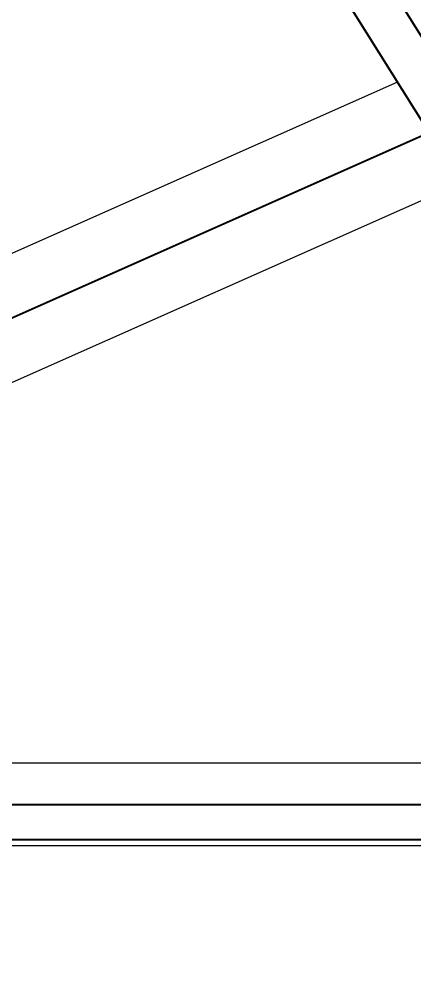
# Model space of a CAD drawing. Header units: millimetres. Extents: x -37020 to 35906, y -101 to 52234.
# Drawn here: x -21.7891 to -21.5876, y 390.3843 to 390.8794 of the extents above; entities that cross this region are included whole.
import ezdxf

# ---------------------------------------------------------------- set-up
doc = ezdxf.new("R2010")
doc.units = ezdxf.units.MM
doc.header["$PDMODE"] = 35
doc.header["$PDSIZE"] = 1
doc.linetypes.add('CENTER', pattern=[50.800000000000004, 31.75, -6.35, 6.35, -6.35])
doc.linetypes.add('HIDDEN', pattern=[9.524999999999999, 6.35, -3.175])
for name, color, linetype in [('Catenaria', 2, 'Continuous'), ('CI-Proyecciones', 1, 'HIDDEN'), ('galibo', 41, 'Continuous'), ('GE-Cotas', 1, 'Continuous'), ('Layer1', 1, 'Continuous')]:
    doc.layers.add(name, color=color, linetype=linetype)
doc.styles.add('Romans', font='romans.shx', dxfattribs={"width": 0.8})
doc.dimstyles.new('COTAS GENERAL', dxfattribs={"dimscale": 0.1, "dimtxt": 2.5, "dimasz": 2.5, "dimexe": 1, "dimexo": 1, "dimgap": 1.25, "dimtad": 1, "dimzin": 1, "dimdsep": 46, "dimtxsty": 'Romans', "dimcen": 1, "dimclrd": 2, "dimclre": 1, "dimclrt": 3, "dimaunit": 1, "dimadec": 3, "dimazin": 0, "dimtfac": 1, "dimtix": 1, "dimtmove": 0, "dimatfit": 0, "dimfxl": 1, "dimtolj": 1, "dimarcsym": 0})

# ---------------------------------------------------------------- blocks, each defined once
blk = doc.blocks.new('galibo TA')
at = {"layer": 'galibo', "linetype": 'HIDDEN'}
blk.add_line((1.209999999031425, 5.700000001117587), (0, 5.700000001117587), dxfattribs=at)
blk = doc.blocks.new('*D332')
at = {"layer": 'Defpoints', "color": 0, "transparency": 16777216}
for p in [(-23.83697554033713, 392.5341374259762), (-23.3699632138593, 392.4456084157525), (-21.30549611967978, 384.7605588160494)]:
    blk.add_point(p, dxfattribs=at)
at = {"layer": 'GE-Cotas', "color": 1, "lineweight": -2, "transparency": 16777216}
for p, q in [((-23.63697554033713, 392.5341374259762), (-24.37149934986094, 392.5341374259762)), ((-23.5699632138593, 392.4456084157525), (-23.63697554033713, 392.5341374259762)), ((-23.4199632138593, 392.4456084157525), (-23.5699632138593, 392.4456084157525))]:
    blk.add_line(p, q, dxfattribs=at)
at = {"layer": 'GE-Cotas', "color": 3, "linetype": 'Continuous', "transparency": 16777216, "insert": (-24.13548744509903, 392.6591374259762), "char_height": 0.125, "attachment_point": 5, "style": 'Romans'}
blk.add_mtext('\\A1;+7685', dxfattribs=at)
blk = doc.blocks.new('*D333')
at = {"layer": 'Defpoints', "color": 0, "transparency": 16777216}
for p in [(-23.90335400834932, 392.7749704915115), (-23.42940947123892, 392.6811789338193), (-21.30549611967978, 384.7605588160494)]:
    blk.add_point(p, dxfattribs=at)
at = {"layer": 'GE-Cotas', "color": 1, "lineweight": -2, "transparency": 16777216}
for p, q in [((-23.70335400834932, 392.7749704915115), (-24.40871115120646, 392.7749704915115)), ((-23.62940947123892, 392.6811789338193), (-23.70335400834932, 392.7749704915115)), ((-23.47940947123892, 392.6811789338193), (-23.62940947123892, 392.6811789338193))]:
    blk.add_line(p, q, dxfattribs=at)
at = {"layer": 'GE-Cotas', "color": 3, "linetype": 'Continuous', "transparency": 16777216, "insert": (-24.18728257977789, 392.8999704915115), "char_height": 0.125, "attachment_point": 5, "style": 'Romans'}
blk.add_mtext('\\A1;+7921', dxfattribs=at)
blk = doc.blocks.new('*D334')
at = {"layer": 'Defpoints', "color": 0, "transparency": 16777216}
for p in [(-23.19882726810629, 391.0283298158922), (-23.91242764528658, 390.700681266656), (-21.30549611967978, 384.7605588160494)]:
    blk.add_point(p, dxfattribs=at)
at = {"layer": 'GE-Cotas', "color": 1, "lineweight": -2, "transparency": 16777216}
for p, q in [((-23.51242764528658, 391.0283298158922), (-23.71242764528658, 390.700681266656)), ((-23.24882726810629, 391.0283298158922), (-23.51242764528658, 391.0283298158922)), ((-23.71242764528658, 390.700681266656), (-24.44695145481039, 390.700681266656))]:
    blk.add_line(p, q, dxfattribs=at)
at = {"layer": 'GE-Cotas', "color": 3, "linetype": 'Continuous', "transparency": 16777216, "insert": (-24.21093955004848, 390.825681266656), "char_height": 0.125, "attachment_point": 5, "style": 'Romans'}
blk.add_mtext('\\A1;+6268', dxfattribs=at)
blk = doc.blocks.new('p in 2000')
at = {"layer": 'Layer1', "linetype": 'CENTER'}
for p, q in [((-149.998419009203, 228.8396566879859), (-149.5600512995069, 229.5411916702296)), ((-150.0384113192307, 229.3214905682602), (-148.481889334077, 228.6303961355619)), ((-149.3066002358636, 228.8504285577305), (-150.3714954839901, 228.8504285577305))]:
    blk.add_line(p, q, dxfattribs=at)
at = {"layer": 'Layer1'}
blk.add_line((-149.5499182835696, 229.5143824663923), (-149.9738536949561, 228.835943989467), dxfattribs=at)
at = {"layer": 'Layer1', "linetype": 'Continuous', "lineweight": 15}
for p, q in [((-149.734212476253, 229.219450106339), (-149.2916086190961, 229.02299199784)), ((-149.3160722793944, 228.9678773961017), (-149.7664858099205, 229.1678019761038)), ((-149.9411932349711, 228.8715332587257), (-149.4287680024166, 228.8715332587256)), ((-149.9412932349709, 228.8293238567357), (-149.4287680024166, 228.8293238567356))]:
    blk.add_line(p, q, dxfattribs=at)

msp = doc.modelspace()

# ---------------------------------------------------------------- block references
at = {"layer": 'Catenaria', "linetype": 'Continuous', "xscale": -1}
msp.add_blockref('p in 2000', (-171.3301544551574, 161.6279012581614, -20.78516284773988), dxfattribs=at)
at = {"layer": 'CI-Proyecciones', "ltscale": 100, "xscale": -1}
msp.add_blockref('galibo TA', (-20.92155512351409, 384.7605568082, -20.78516284773988), dxfattribs=at)

# ---------------------------------------------------------------- dimensions: what is measured, and where the dimension line sits
at = {"layer": 'GE-Cotas'}
for feature_location, offset, picture, middle in [((-23.42940947123892, 392.6811789338193, -20.78516284773988), (-0.47394453711040185, 0.0937915576922137), '*D333', (-24.18728257977789, 392.8999704915115, -20.78516284773988)), ((-23.3699632138593, 392.4456084157525, -20.78516284773988), (-0.4670123264778283, 0.08852901022373771), '*D332', (-24.13548744509903, 392.6591374259762, -20.78516284773988)), ((-23.19882726810629, 391.0283298158922, -20.78516284773988), (-0.7136003771802919, -0.327648549236244), '*D334', (-24.21093955004848, 390.825681266656, -20.78516284773988))]:
    dim = msp.add_ordinate_dim(feature_location=feature_location, offset=offset, dtype=0, origin=(-21.30549611967978, 384.7605588160494, -20.78516284773988), text='+<>', dimstyle='COTAS GENERAL', override={"dimscale": 0.05, "dimasz": 2, "dimdec": 0, "dimlfac": 1000, "dimdsep": 44}, dxfattribs=at)
    dim.commit()
    dim.dimension.update_dxf_attribs({"geometry": picture, "text_midpoint": middle})

doc.saveas('drawing.dxf')
